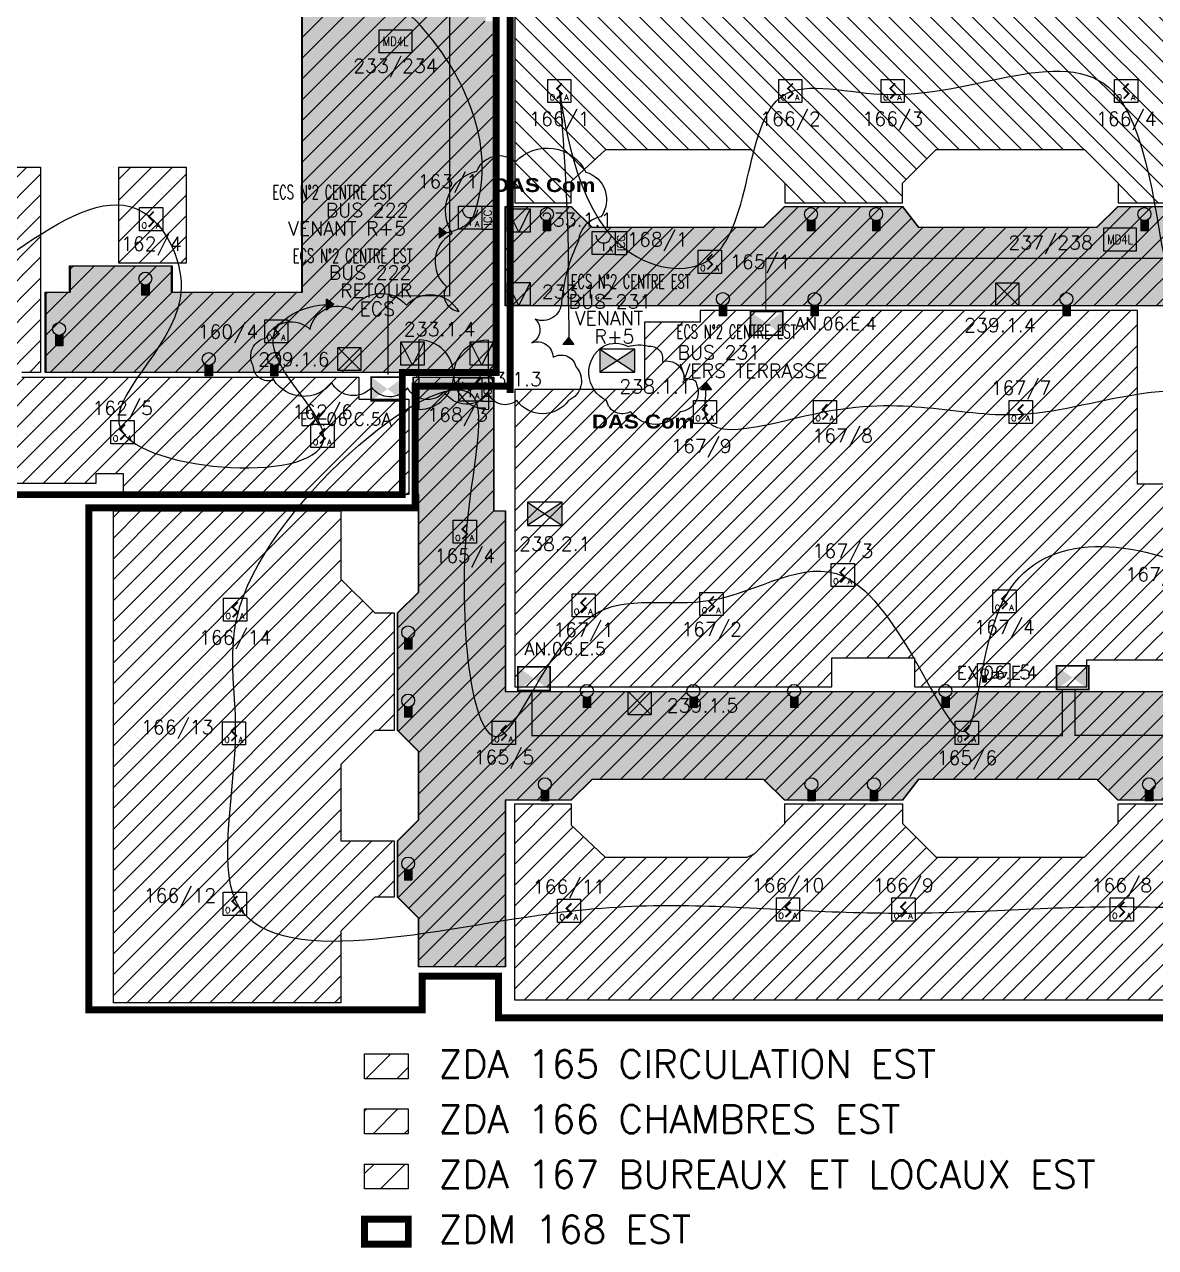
# Model space of a CAD drawing. Header units: millimetres. Extents: x 118.5 to 196.2, y -9.6 to 71.6.
# Drawn here: x 139.09 to 163.52, y -9.64 to 16.77 of the extents above; entities that cross this region are included whole.
import ezdxf
from ezdxf.enums import TextEntityAlignment as Align

# ---------------------------------------------------------------- set-up
doc = ezdxf.new("R2010")
doc.units = ezdxf.units.MM
doc.linetypes.add('CONTINU', pattern=[0])
doc.linetypes.add('SLD', pattern=[0])
for name, color, linetype in [('ATEIS MISE EN SECURITE', 7, 'Continuous'), ('ATEIS ZONES MES', 7, 'Continuous'), ('JCC-ADRESSAGE', 6, 'Continuous'), ('JCC-ALARME GENERALE SELECTIVE', 3, 'Continuous'), ('JCC-CCF', 6, 'Continuous'), ('JCC-DECLENCHEUR MANUEL AVEC ISOLATEUR', 5, 'Continuous'), ('JCC-ELEMENT DEPORTE_4 L DAS', 1, 'Continuous'), ('JCC-FILERIE SDI', 6, 'Continuous'), ('JCC-INDICATEUR ACTION', 1, 'Continuous'), ('JCC-LOCAUX', 4, 'Continuous'), ('JCC-OPTIQUE_A', 1, 'Continuous'), ('JCC-REPETITEUR ALARME', 1, 'Continuous'), ('JCC-UAE-SDI', 7, 'Continuous'), ('JCC-VENTOUSE_PCF', 1, 'Continuous'), ('JCC-ZONING ZDA-ZDM', 5, 'Continuous'), ('PORTES', 8, 'Continuous')]:
    doc.layers.add(name, color=color, linetype=linetype)
doc.layers.add('JCC-MD4L', color=1, linetype='Continuous', lineweight=0)
doc.styles.add('ARIAL', font='')
doc.styles.add('HELVL', font='ROMAND.SHX')
doc.styles.add('LOCAUX', font='romans.shx', dxfattribs={"width": 0.75})
doc.styles.get("Standard").update_dxf_attribs({"font": 'romans.shx'})
doc.styles.add('TEXTE', font='romans.shx')
doc.styles.get('ARIAL').set_extended_font_data('Arial Black')
pattern_1 = [(45, (127.22776, -4.50796), (-0.2245064, 0.2245064), [])]
pattern_2 = [(45, (101.84227, -43.20686), (-0.3367596, 0.3367596), [])]

# ---------------------------------------------------------------- blocks, each defined once
blk = doc.blocks.new('alarme générale selective')
at = {"layer": 'JCC-ALARME GENERALE SELECTIVE', "color": 0}
for p, q in [((2.5, -2.5), (-2.5, 2.5)), ((-2.5, -2.5), (2.5, 2.5))]:
    blk.add_line(p, q, dxfattribs=at)
blk.add_lwpolyline([(-2.5, 2.5), (2.5, 2.5), (2.5, -2.5), (-2.5, -2.5)], close=True, dxfattribs=at)
at = {"layer": 'JCC-ADRESSAGE', "style": 'TEXTE'}
blk.add_attdef('ADRESSE', text='', height=3, dxfattribs=at).set_placement((0, 5), align=Align.MIDDLE)
at = {"layer": 'JCC-LOCAUX', "style": 'LOCAUX', "width": 0.85, "flags": 8}
for p in [(0, 13.75), (0, 11.25), (0, 8.75)]:
    blk.add_attdef('PIECE', text='', height=1.75, dxfattribs=at).set_placement(p, align=Align.MIDDLE)
blk = doc.blocks.new('clapet coupe feu_Réarm élect')
at = {"layer": 'JCC-CCF'}
h = blk.add_hatch(color=0, dxfattribs=at)
h.paths.add_polyline_path([(-3.76, 2.5), (-3.76, -2.5), (0, 0)])
h.paths.add_polyline_path([(3.76, 2.5), (0, 0), (3.76, -2.5)])
at = {"layer": 'JCC-CCF', "color": 0}
for p, q in [((3.76, 2.5), (-3.76, -2.5)), ((-3.76, 2.5), (3.76, -2.5))]:
    blk.add_line(p, q, dxfattribs=at)
blk.add_lwpolyline([(3.76, 2.5), (-3.76, 2.5), (-3.76, -2.5), (3.76, -2.5)], close=True, dxfattribs=at)
at = {"layer": 'JCC-ADRESSAGE', "style": 'TEXTE'}
blk.add_attdef('ADRESSE', text='', height=3, dxfattribs=at).set_placement((0, 5), align=Align.MIDDLE)
at = {"layer": 'JCC-LOCAUX', "style": 'LOCAUX', "width": 0.85, "flags": 8}
for p in [(0, 13.75), (0, 11.25), (0, 8.75)]:
    blk.add_attdef('PIECE', text='', height=1.75, dxfattribs=at).set_placement(p, align=Align.MIDDLE)
blk = doc.blocks.new('ventouse PCF')
at = {"layer": 'JCC-VENTOUSE_PCF'}
blk.add_hatch(color=0, dxfattribs=at).paths.add_polyline_path([(0, -2.5), (2.5, 2.5), (-2.5, 2.5)])
at = {"layer": 'JCC-VENTOUSE_PCF', "color": 0}
for p, q in [((0, -2.5), (-2.5, 2.5)), ((2.5, 2.5), (0, -2.5))]:
    blk.add_line(p, q, dxfattribs=at)
blk.add_lwpolyline([(-2.5, 2.5), (2.5, 2.5), (2.5, -2.5), (-2.5, -2.5)], close=True, dxfattribs=at)
at = {"layer": 'JCC-ADRESSAGE', "style": 'TEXTE'}
blk.add_attdef('ADRESSE', text='', height=3, dxfattribs=at).set_placement((0, 5), align=Align.MIDDLE)
at = {"layer": 'JCC-LOCAUX', "style": 'LOCAUX', "width": 0.85, "flags": 8}
for p in [(0, 13.75), (0, 11.25), (0, 8.75)]:
    blk.add_attdef('PIECE', text='', height=1.75, dxfattribs=at).set_placement(p, align=Align.MIDDLE)
blk = doc.blocks.new('indicateur action')
at = {"layer": 'JCC-INDICATEUR ACTION'}
blk.add_hatch(color=0, dxfattribs=at).paths.add_polyline_path([(0.8, -0.05, -0.315344), (-0.8, -0.05), (-0.8, -2.5), (0.8, -2.5)])
at = {"layer": 'JCC-INDICATEUR ACTION', "color": 0}
for p, q in [((-0.8, -0.05), (-0.8, -2.5)), ((0.8, -2.5), (-0.8, -2.5)), ((0.8, -0.05), (0.8, -2.5))]:
    blk.add_line(p, q, dxfattribs=at)
blk.add_circle((0, 1.1), 1.4, dxfattribs=at)
at = {"layer": 'JCC-ADRESSAGE', "style": 'TEXTE'}
blk.add_attdef('ADRESSE', text='', height=3, dxfattribs=at).set_placement((0, 5), align=Align.MIDDLE)
at = {"layer": 'JCC-LOCAUX', "lineweight": 0, "style": 'LOCAUX', "width": 0.75, "flags": 8}
for p in [(0, 13.75), (0, 11.25), (0, 8.75)]:
    blk.add_attdef('PIECE', text='', height=1.75, dxfattribs=at).set_placement(p, align=Align.MIDDLE)
blk = doc.blocks.new('déclencheur manuel avec isolateur')
at = {"layer": 'JCC-DECLENCHEUR MANUEL AVEC ISOLATEUR', "color": 0}
for p, q in [((2.5, 2.5), (5.02, 2.5)), ((5.02, -2.5), (5.02, 2.5)), ((0, 0), (0, -1.66)), ((2.5, -2.5), (5.02, -2.5))]:
    blk.add_line(p, q, dxfattribs=at)
blk.add_lwpolyline([(-2.5, 2.5), (2.5, 2.5), (2.5, -2.5), (-2.5, -2.5)], close=True, dxfattribs=at)
blk.add_arc((0, 1.66), 1.66, 180, 0, dxfattribs=at)
at = {"layer": 'JCC-ADRESSAGE', "style": 'TEXTE'}
blk.add_attdef('ADRESSE', text='', height=3, dxfattribs=at).set_placement((0, 5), align=Align.MIDDLE)
at = {"layer": 'JCC-DECLENCHEUR MANUEL AVEC ISOLATEUR', "color": 0}
blk.add_text('ICC', height=1.668, rotation=90, dxfattribs=at).set_placement((3.76, 0), align=Align.MIDDLE_CENTER)
blk.add_text('A', height=1.25, dxfattribs=at).set_placement((1.5, -2), align=Align.CENTER)
at = {"layer": 'JCC-LOCAUX', "style": 'LOCAUX', "width": 0.85, "flags": 8}
for p in [(0, 13.75), (0, 11.25), (0, 8.75)]:
    blk.add_attdef('PIECE', text='', height=1.75, dxfattribs=at).set_placement(p, align=Align.MIDDLE)
blk = doc.blocks.new('optique_a')
at = {"layer": 'JCC-OPTIQUE_A', "color": 0}
blk.add_lwpolyline([(-2.5, 2.5), (2.5, 2.5), (2.5, -2.5), (-2.5, -2.5)], close=True, dxfattribs=at)
at = {"layer": 'JCC-OPTIQUE_A', "color": 0, "const_width": 0.385}
blk.add_lwpolyline([(0.54, 1.63), (-0.54, 0.54), (0.54, -0.54), (-0.54, -1.63)], dxfattribs=at)
at = {"layer": 'JCC-ADRESSAGE', "style": 'TEXTE'}
blk.add_attdef('ADRESSE', text='', height=3, dxfattribs=at).set_placement((0, 5), align=Align.MIDDLE)
at = {"layer": 'JCC-LOCAUX', "style": 'LOCAUX', "width": 0.85, "flags": 8}
for p in [(0, 13.75), (0, 11.25), (0, 8.75)]:
    blk.add_attdef('PIECE', text='', height=1.75, dxfattribs=at).set_placement(p, align=Align.MIDDLE)
at = {"layer": 'JCC-OPTIQUE_A', "color": 0}
for s, p in [('O', (-1.5, -2)), ('A', (1.5, -2))]:
    blk.add_text(s, height=1.25, dxfattribs=at).set_placement(p, align=Align.CENTER)
blk = doc.blocks.new('répétiteur alarme')
at = {"layer": 'JCC-REPETITEUR ALARME'}
blk.add_hatch(color=0, dxfattribs=at).paths.add_polyline_path([(-1.6, -0.09, -0.267949), (-2.4, -0.09), (-2.4, -1.4), (-1.6, -1.4)])
at = {"layer": 'JCC-REPETITEUR ALARME', "color": 0}
for p, q in [((0.94, 0.32), (2.8, 0.65)), ((2.8, 0.65), (2.15, -0.53)), ((-2.4, -0.09), (-2.4, -1.4)), ((-2.4, -1.4), (-1.6, -1.4)), ((-1.6, -0.09), (-1.6, -1.4)), ((2.15, -0.53), (0.94, -0.32))]:
    blk.add_line(p, q, dxfattribs=at)
for points in [[(-3.5, 2.5), (3.5, 2.5), (3.5, -2.5), (-3.5, -2.5)], [(-0.34, 0.64), (0.94, 0.64), (0.94, -0.64), (-0.34, -0.64)]]:
    blk.add_lwpolyline(points, close=True, dxfattribs=at)
blk.add_circle((-2, 0.6), 0.8, dxfattribs=at)
at = {"layer": 'JCC-ADRESSAGE', "style": 'TEXTE'}
blk.add_attdef('ADRESSE', text='', height=3, dxfattribs=at).set_placement((0, 5), align=Align.MIDDLE)
at = {"layer": 'JCC-LOCAUX', "style": 'LOCAUX', "width": 0.85, "flags": 8}
for p in [(0, 13.75), (0, 11.25), (0, 8.75)]:
    blk.add_attdef('PIECE', text='', height=1.75, dxfattribs=at).set_placement(p, align=Align.MIDDLE)
blk = doc.blocks.new('MD4L')
at = {"layer": 'JCC-ELEMENT DEPORTE_4 L DAS', "color": 0}
blk.add_lwpolyline([(-3.5, 2.5), (3.5, 2.5), (3.5, -2.5), (-3.5, -2.5)], close=True, dxfattribs=at)
at = {"layer": 'JCC-ADRESSAGE', "style": 'TEXTE'}
blk.add_attdef('ADRESSE', text='', height=3, dxfattribs=at).set_placement((0, 5), align=Align.MIDDLE)
at = {"layer": 'JCC-ELEMENT DEPORTE_4 L DAS', "color": 0, "width": 0.8}
blk.add_text('MD4L', height=2, dxfattribs=at).set_placement((0, 0), align=Align.MIDDLE_CENTER)
blk = doc.blocks.new("VOLETS D'AMENEE D'AIR DESENFUMAGE")
at = {"color": 3, "linetype": 'SLD', "const_width": 0.373}
blk.add_lwpolyline([(0, 5.12), (0, 0), (6.97, 0), (6.97, 5.12)], close=True, dxfattribs=at)
at = {"color": 3, "linetype": 'SLD'}
blk.add_solid([(0, 5.12), (0, 0), (6.97, 0), (6.97, 5.12)], dxfattribs=at)
blk = doc.blocks.new("VOLETS D'EXTRACTION DE DESENFUMAGE")
at = {"color": 1, "linetype": 'SLD', "const_width": 0.373}
blk.add_lwpolyline([(0, 5.12), (0, 0), (6.97, 0), (6.97, 5.12)], close=True, dxfattribs=at)
at = {"color": 1, "linetype": 'SLD'}
blk.add_solid([(0, 5.12), (0, 0), (6.97, 0), (6.97, 5.12)], dxfattribs=at)

msp = doc.modelspace()

# ---------------------------------------------------------------- hatches: boundary and pattern name
at = {"layer": 'ATEIS ZONES MES'}
h = msp.add_hatch(dxfattribs=at)
h.set_pattern_fill('DOTS', color=1, scale=0.1, style=0)
h.set_pattern_definition([(0, (154.57804, -4.50796), (0.079375, 0.15875), [0, -0.15875])])
h.paths.add_polyline_path([(132.906, 20.323), (134.646, 20.323), (134.646, 20.319), (134.746, 20.319), (134.746, 20.692), (138.166, 20.692), (142.441, 20.692), (142.441, 20.942), (143.991, 20.942), (144.564, 20.942), (148.671, 20.942), (148.671, 20.742), (149.146, 20.742), (149.146, 20.868), (149.219, 20.868), (149.216, 17.542), (149.046, 17.542), (149.046, 16.842), (149.246, 16.842), (149.246, 12.267), (149.246, 9.257), (139.557, 9.257), (139.557, 10.992), (140.082, 10.992), (140.082, 11.557), (142.274, 11.557), (142.276, 11.557), (142.276, 10.992), (145.096, 10.992), (145.096, 17.092), (134.596, 17.092), (134.596, 13.843), (132.906, 13.843)])
h = msp.add_hatch(dxfattribs=at)
h.set_pattern_fill('DOTS', color=3, scale=0.1, style=0)
h.set_pattern_definition([(0, (74.06433, -4.50796), (0.079375, 0.15875), [0, -0.15875])])
h.paths.add_polyline_path([(169.271, 13.637), (169.201, 13.637), (169.201, 6.276), (171.565, 6.277), (171.565, 4.597), (171.565, 4.567), (171.405, 4.567), (170.941, 4.067), (169.271, 4.067), (169.271, 0.067), (167.671, 0.067), (167.671, 0.467), (165.691, 0.467), (165.241, 0.017), (162.701, 0.017), (162.251, 0.467), (158.391, 0.467), (158.041, 0.017), (155.501, 0.017), (155.051, 0.467), (151.341, 0.467), (150.891, 0.017), (149.471, 0.017), (149.471, -3.583), (147.596, -3.583), (147.596, -2.528), (147.146, -2.078), (147.146, -0.858), (147.596, -0.408), (147.596, 1.067), (147.146, 1.522), (147.146, 4.062), (147.596, 4.512), (147.596, 6.617), (147.481, 6.617), (147.481, 9.157), (149.221, 9.157), (149.221, 6.267), (149.471, 6.267), (149.471, 2.367), (167.221, 2.367), (167.221, 10.692), (149.471, 10.692), (149.471, 12.842), (150.891, 12.842), (151.341, 12.392), (155.051, 12.392), (155.501, 12.842), (158.041, 12.842), (158.391, 12.392), (162.251, 12.392), (162.701, 12.842), (165.241, 12.842), (165.691, 12.392), (167.571, 12.392), (167.571, 15.817), (167.671, 15.817), (167.671, 16.267), (169.271, 16.267)])
at = {"layer": 'JCC-FILERIE SDI'}
for color, points in [(3, [(148.043, 12.389), (148.043, 12.153), (148.2, 12.271)]), (3, [(145.77, 10.72), (145.614, 10.838), (145.614, 10.602)]), (5, [(150.836, 10.013), (150.718, 9.857), (150.954, 9.857)]), (5, [(153.807, 9.039), (153.689, 8.882), (153.925, 8.882)])]:
    msp.add_hatch(color=color, dxfattribs=at).paths.add_polyline_path(points)
at = {"layer": 'JCC-ZONING ZDA-ZDM'}
h = msp.add_hatch(dxfattribs=at)
h.set_pattern_fill('ANSI31', color=201, scale=0.1, style=0)
h.set_pattern_definition(pattern_1)
edge = h.paths.add_edge_path()
edge.add_line((127.733, 20.868), (127.778, 20.868))
edge.add_line((127.778, 20.868), (127.778, 20.742))
edge.add_line((127.778, 20.742), (128.278, 20.742))
edge.add_line((128.278, 20.742), (128.278, 20.942))
edge.add_line((128.278, 20.942), (132.788, 20.942))
edge.add_line((132.788, 20.942), (132.788, 18.522))
edge.add_line((132.788, 18.522), (132.308, 18.522))
edge.add_line((132.308, 18.522), (132.308, 17.342))
edge.add_line((132.308, 17.342), (132.408, 17.342))
edge.add_line((132.408, 17.342), (132.408, 16.527))
edge.add_line((132.408, 16.527), (132.788, 16.527))
edge.add_line((132.788, 16.527), (132.788, 13.742))
edge.add_line((132.788, 13.742), (134.578, 13.743))
edge.add_line((134.578, 13.743), (134.578, 13.492))
edge.add_line((134.578, 13.492), (135.178, 13.492))
edge.add_line((135.178, 13.492), (135.178, 13.692))
edge.add_line((135.178, 13.692), (139.438, 13.692))
edge.add_line((139.438, 13.692), (139.438, 9.257))
edge.add_line((139.438, 9.257), (139.028, 9.257))
edge.add_line((139.028, 9.257), (139.028, 9.157))
edge.add_line((139.028, 9.157), (146.308, 9.157))
edge.add_line((146.308, 9.157), (146.308, 8.677))
edge.add_line((146.308, 8.677), (147.388, 8.677))
edge.add_line((147.388, 8.677), (147.388, 6.617))
edge.add_line((147.388, 6.617), (141.228, 6.617))
edge.add_line((141.228, 6.617), (141.228, 6.621))
edge.add_line((141.228, 6.621), (141.228, 7.067))
edge.add_line((141.228, 7.067), (140.628, 7.067))
edge.add_line((140.628, 7.067), (140.628, 6.855))
edge.add_line((140.628, 6.855), (133.628, 6.855))
edge.add_line((133.628, 6.855), (133.628, 7.142))
edge.add_line((133.628, 7.142), (133.428, 7.142))
edge.add_line((133.428, 7.142), (133.382, 7.142))
edge.add_line((133.382, 7.142), (131.678, 7.142))
edge.add_line((131.678, 7.142), (131.678, 6.742))
edge.add_line((131.678, 6.742), (127.733, 6.742))
edge.add_line((127.733, 6.742), (127.733, 20.868))
h = msp.add_hatch(dxfattribs=at)
h.set_pattern_fill('ANSI31', color=113, scale=0.1, style=0)
h.set_pattern_definition(pattern_1)
h.paths.add_polyline_path([(132.888, 20.323), (134.628, 20.323), (134.628, 20.319), (134.728, 20.319), (134.728, 20.692), (138.148, 20.692), (142.422, 20.692), (142.422, 20.942), (143.972, 20.942), (144.546, 20.942), (148.653, 20.942), (148.653, 20.742), (149.128, 20.742), (149.128, 20.868), (149.2, 20.868), (149.198, 17.542), (149.028, 17.542), (149.028, 16.842), (149.228, 16.842), (149.228, 12.267), (149.228, 9.257), (139.538, 9.257), (139.538, 10.992), (140.063, 10.992), (140.063, 11.557), (142.255, 11.557), (142.258, 11.557), (142.258, 10.992), (145.078, 10.992), (145.078, 17.092), (134.578, 17.092), (134.578, 13.843), (132.888, 13.843)])
h = msp.add_hatch(dxfattribs=at)
h.set_pattern_fill('ANSI31', color=174, scale=0.1, angle=180, style=0)
h.set_pattern_definition([(315, (127.24325, 17.36704), (-0.2245064, -0.2245064), [])])
h.paths.add_polyline_path([(149.737, 12.922), (150.898, 12.922), (150.898, 13.38), (150.98, 13.462), (151.643, 14.072), (154.778, 14.072), (154.86, 13.99), (155.508, 13.342), (155.508, 12.922), (158.047, 12.922), (158.047, 13.342), (158.777, 14.072), (161.978, 14.072), (162.708, 13.342), (162.708, 12.922), (165.248, 12.922), (165.248, 13.342), (165.978, 14.072), (167.478, 14.072), (167.478, 17.162), (149.678, 17.162), (149.678, 12.922)])
h = msp.add_hatch(dxfattribs=at)
h.set_pattern_fill('ANSI31', color=11, scale=0.1, style=0)
h.set_pattern_definition(pattern_1)
h.paths.add_polyline_path([(169.278, 13.637), (169.208, 13.637), (169.208, 6.276), (171.571, 6.277), (171.571, 4.597), (171.571, 4.567), (171.411, 4.567), (170.948, 4.067), (169.278, 4.067), (169.278, 0.067), (167.678, 0.067), (167.678, 0.467), (165.697, 0.467), (165.247, 0.017), (162.708, 0.017), (162.258, 0.467), (158.397, 0.467), (158.048, 0.017), (155.508, 0.017), (155.058, 0.467), (151.348, 0.467), (150.898, 0.017), (149.478, 0.017), (149.478, -3.583), (147.603, -3.583), (147.603, -2.528), (147.153, -2.078), (147.153, -0.858), (147.603, -0.408), (147.603, 1.067), (147.153, 1.522), (147.153, 4.062), (147.603, 4.512), (147.603, 6.617), (147.488, 6.617), (147.488, 9.157), (149.228, 9.157), (149.228, 6.267), (149.478, 6.267), (149.478, 2.367), (167.228, 2.367), (167.228, 10.692), (149.478, 10.692), (149.478, 12.842), (150.898, 12.842), (151.348, 12.392), (155.058, 12.392), (155.508, 12.842), (158.047, 12.842), (158.397, 12.392), (162.258, 12.392), (162.708, 12.842), (165.248, 12.842), (165.698, 12.392), (167.578, 12.392), (167.578, 15.817), (167.678, 15.817), (167.678, 16.267), (169.278, 16.267)])
h = msp.add_hatch(dxfattribs=at)
h.set_pattern_fill('ANSI31', color=201, scale=0.1, style=0)
h.set_pattern_definition(pattern_1)
h.paths.add_polyline_path([(141.123, 13.692), (142.578, 13.692), (142.578, 11.617), (141.123, 11.617)])
h = msp.add_hatch(dxfattribs=at)
h.set_pattern_fill('ANSI31', color=3, scale=0.1, style=0)
h.set_pattern_definition(pattern_1)
h.paths.add_polyline_path([(149.678, 2.467), (156.528, 2.467), (156.528, 3.092), (158.308, 3.092), (158.308, 2.467), (162.028, 2.467), (162.028, 3.047), (163.728, 3.047), (163.728, 3.092), (164.228, 3.092), (164.228, 2.467), (167.128, 2.467), (167.128, 10.592), (164.628, 10.592), (164.628, 6.842), (163.128, 6.842), (163.128, 10.592), (153.678, 10.592), (153.678, 10.342), (152.478, 10.342), (152.479, 8.889), (149.679, 8.889), (149.678, 5.742)])
h = msp.add_hatch(dxfattribs=at)
h.set_pattern_fill('ANSI31', color=174, scale=0.1, style=0)
h.set_pattern_definition(pattern_1)
h.paths.add_polyline_path([(141.008, 6.267), (145.923, 6.267), (145.923, 4.792), (146.653, 4.062), (147.073, 4.062), (147.073, 1.522), (146.653, 1.522), (146.57, 1.44), (145.923, 0.792), (145.923, -0.758), (145.923, -0.858), (147.073, -0.858), (147.073, -2.078), (146.653, -2.078), (145.923, -2.808), (145.923, -4.358), (141.008, -4.358)])
h = msp.add_hatch(dxfattribs=at)
h.set_pattern_fill('ANSI31', color=174, scale=0.1, style=0)
h.set_pattern_definition(pattern_1)
h.paths.add_polyline_path([(149.722, -0.063), (150.898, -0.063), (150.898, -0.521), (150.98, -0.603), (151.628, -1.213), (154.697, -1.213), (154.86, -1.131), (155.508, -0.483), (155.508, -0.063), (158.047, -0.063), (158.048, -0.483), (158.778, -1.213), (161.978, -1.213), (162.708, -0.483), (162.708, -0.063), (165.247, -0.063), (165.247, -0.483), (165.977, -1.213), (167.478, -1.213), (167.478, -4.303), (149.678, -4.303), (149.678, -0.063)])
h = msp.add_hatch(dxfattribs=at)
h.set_pattern_fill('ANSI31', color=11, scale=0.15, style=0)
h.set_pattern_definition(pattern_2)
h.paths.add_polyline_path([(146.432, -5.461), (147.378, -5.461), (147.378, -5.998), (146.432, -5.998)])
h = msp.add_hatch(dxfattribs=at)
h.set_pattern_fill('ANSI31', color=184, scale=0.15, style=0)
h.set_pattern_definition(pattern_2)
h.paths.add_polyline_path([(146.432, -6.651), (147.378, -6.651), (147.378, -7.188), (146.432, -7.188)])
h = msp.add_hatch(dxfattribs=at)
h.set_pattern_fill('ANSI31', color=3, scale=0.15, style=0)
h.set_pattern_definition(pattern_2)
h.paths.add_polyline_path([(146.432, -7.841), (147.378, -7.841), (147.378, -8.378), (146.432, -8.378)])

# ---------------------------------------------------------------- linework, layer by layer
at = {"color": 8}
msp.add_line((147.558, 9.257), (147.558, 9.157), dxfattribs=at)
at = {"layer": 'ATEIS MISE EN SECURITE', "color": 3, "linetype": 'CONTINU', "const_width": 0.025}
for points in [[(148.677, 19.003), (148.27, 19.003), (148.27, 10.912), (146.94, 10.912), (146.94, 9.208)], [(155.1, 10.59), (155.1, 11.719), (168.786, 11.719), (168.786, 13.309), (171.294, 13.309)], [(167.143, 3.965), (168.299, 3.965), (168.299, 1.42), (161.776, 1.42), (161.776, 2.394)], [(161.502, 2.412), (161.502, 1.411), (150.049, 1.411), (150.049, 2.402)]]:
    msp.add_lwpolyline(points, dxfattribs=at)
at = {"layer": 'ATEIS ZONES MES', "color": 1}
msp.add_lwpolyline([(149.246, 16.842), (149.246, 12.267), (149.246, 9.257), (139.557, 9.257), (139.557, 10.992), (140.082, 10.992), (140.082, 11.557), (142.274, 11.557), (142.276, 11.557), (142.276, 10.992), (145.096, 10.992), (145.096, 17.092)], dxfattribs=at)
at = {"layer": 'ATEIS ZONES MES', "color": 3}
for points in [[(167.221, 10.692), (149.471, 10.692), (149.471, 12.842), (150.891, 12.842), (151.341, 12.392), (155.051, 12.392), (155.501, 12.842), (158.041, 12.842), (158.391, 12.392), (162.251, 12.392), (162.701, 12.842), (165.241, 12.842)], [(165.241, 0.017), (162.701, 0.017), (162.251, 0.467), (158.391, 0.467), (158.041, 0.017), (155.501, 0.017), (155.051, 0.467), (151.341, 0.467), (150.891, 0.017), (149.471, 0.017), (149.471, -3.583), (147.596, -3.583), (147.596, -2.528), (147.146, -2.078), (147.146, -0.858), (147.596, -0.408), (147.596, 1.067), (147.146, 1.522), (147.146, 4.062), (147.596, 4.512), (147.596, 6.617), (147.481, 6.617), (147.481, 9.157), (149.221, 9.157), (149.221, 6.267), (149.471, 6.267), (149.471, 2.367), (167.221, 2.367)]]:
    msp.add_lwpolyline(points, dxfattribs=at)
at = {"layer": 'JCC-CCF'}
for points in [[(148.861, 13.606, -0.520567), (149.692, 13.808, -0.520567), (151.211, 13.585, -0.520567), (151.535, 12.614, 0.350922), (151.055, 12.1, 0.092493), (150.688, 10.777, -0.520567), (150.119, 10.407, -0.520567), (150.048, 9.895, -0.520567), (150.503, 9.583, -0.520567), (151.002, 9.369, -0.520567), (150.838, 8.653, -0.520567), (149.723, 8.653, -0.520567), (149.107, 8.806, -0.520567), (148.153, 8.834, -0.520567), (147.357, 8.925, -0.520567), (146.59, 8.934, -0.520567), (145.723, 9.035, -0.520567), (144.472, 9.096, -0.520567), (144.028, 9.398, -0.520567), (144.31, 10.003, -0.520567), (145.259, 10.184, -0.520567), (146.167, 10.608, -0.520567), (147.337, 10.708, -0.520567), (148.467, 10.567, -0.520567), (148.205, 11.112, -0.520567), (148.326, 12.261, -0.520567)], [(151.595, 9.824, -0.256377), (152.126, 9.816, -0.14771), (152.558, 9.823, -0.520567), (152.864, 9.495, -0.520567), (153.329, 9.088, -0.520567), (153.457, 9.103, -0.520567), (153.6, 9.006, -0.520567), (153.248, 8.409, -0.520567), (152.181, 8.409, -0.520567), (151.66, 8.649, -0.595958)]]:
    msp.add_lwpolyline(points, format="xyb", close=True, dxfattribs=at)
at = {"layer": 'JCC-FILERIE SDI', "color": 3}
for p, q in [((148.043, 12.389), (148.043, 12.153)), ((148.2, 12.271), (148.043, 12.389)), ((148.043, 12.389), (148.043, 12.153)), ((148.2, 12.271), (148.043, 12.389)), ((148.2, 12.271), (148.043, 12.153)), ((148.2, 12.271), (148.043, 12.153)), ((145.614, 10.602), (145.614, 10.838)), ((145.77, 10.72), (145.614, 10.838)), ((145.614, 10.602), (145.614, 10.838)), ((145.77, 10.72), (145.614, 10.838)), ((145.77, 10.72), (145.614, 10.602)), ((145.77, 10.72), (145.614, 10.602)), ((149.228, 10.717), (149.228, 10.767))]:
    msp.add_line(p, q, dxfattribs=at)
at = {"layer": 'JCC-FILERIE SDI', "color": 5}
for p, q in [((150.836, 10.013), (150.718, 9.857)), ((150.836, 10.013), (150.718, 9.857)), ((150.954, 9.857), (150.718, 9.857)), ((150.954, 9.857), (150.718, 9.857)), ((150.836, 10.013), (150.954, 9.857)), ((150.836, 10.013), (150.954, 9.857)), ((153.807, 9.039), (153.689, 8.882)), ((153.807, 9.039), (153.689, 8.882)), ((153.807, 9.039), (153.925, 8.882)), ((153.807, 9.039), (153.925, 8.882)), ((153.925, 8.882), (153.689, 8.882)), ((153.925, 8.882), (153.689, 8.882))]:
    msp.add_line(p, q, dxfattribs=at)
at = {"layer": 'JCC-FILERIE SDI', "color": 3}
msp.add_open_spline([(148.2, 12.271), (148.391, 12.315), (148.713, 12.433), (149.343, 14.162), (148.109, 16.483), (146.466, 17.807), (141.029, 17.049), (140.302, 21.022), (135.747, 17.862), (132.736, 19.502), (129.306, 19.274), (132.273, 18.152), (136.336, 18.593), (128.213, 16.286), (129.983, 9.235), (136.567, 9.023), (141.224, 14.469), (143.089, 10.32), (138.831, 7.259), (147.85, 6.685), (143.543, 9.987), (145.195, 10.72), (145.614, 10.72)], degree=3, knots=[1.866317, 1.866317, 1.866317, 1.866317, 2.499303, 2.694727, 7.612562, 10.175746, 13.514039, 16.20986, 17.947167, 25.967359, 26.198536, 27.853692, 30.854389, 35.829054, 40.914072, 46.736332, 52.711675, 54.502322, 57.599878, 61.986616, 64.492387, 65.749976, 65.749976, 65.749976, 65.749976], dxfattribs=at)
at = {"layer": 'JCC-FILERIE SDI', "color": 5, "start_tangent": (0, 1), "end_tangent": (0, 1)}
msp.add_spline([(150.852, 9.992), (150.832, 11.247), (150.837, 11.671), (150.653, 15.334), (151.845, 12.111), (153.806, 11.648), (155.475, 15.241), (157.77, 15.258), (162.801, 15.077), (163.775, 11.602), (165.06, 15.24), (168.424, 12.755), (168.899, 9.868), (169.574, 6.033), (170.758, 1.534), (164.939, -2.265), (163.038, -2.289), (158.053, -2.428), (155.642, -2.358), (150.704, -2.404), (143.649, -2.15), (143.649, 1.487), (143.741, 4.198), (148.793, 8.716), (148.627, 5.776), (149.375, 1.418), (151.353, 4.009), (153.919, 4.337), (156.778, 4.854), (159.411, 1.51), (160.234, 4.343), (164.621, 4.909), (168.386, 2.947), (165.85, 8.402), (160.662, 8.348), (156.376, 8.402), (153.784, 8.402), (153.807, 8.882)], degree=3, dxfattribs=at)
at = {"layer": 'JCC-ZONING ZDA-ZDM', "color": 17, "const_width": 0.15}
msp.add_lwpolyline([(149.427, 20.775), (149.608, 20.775), (149.608, 17.717), (149.277, 17.717), (149.277, 9.257), (147.249, 9.253), (147.249, 6.617), (127.202, 6.617), (127.202, 20.792), (132.487, 20.792), (132.487, 20.132), (134.796, 20.132), (134.796, 20.56), (142.272, 20.55), (142.313, 20.55), (142.313, 20.775), (149.608, 20.775)], dxfattribs=at)
at = {"layer": 'JCC-ZONING ZDA-ZDM', "color": 1, "const_width": 0.15}
msp.add_lwpolyline([(149.577, 17.542), (149.577, 8.81), (149.577, 8.961), (147.527, 8.961), (147.527, 6.332), (140.478, 6.332), (140.478, -4.508), (147.678, -4.508), (147.678, -3.783), (149.327, -3.783), (149.327, -4.683), (167.528, -4.683)], dxfattribs=at)
at = {"layer": 'JCC-ZONING ZDA-ZDM', "color": 113}
msp.add_lwpolyline([(149.228, 16.842), (149.228, 12.267), (149.228, 9.257), (139.538, 9.257), (139.538, 10.992), (140.063, 10.992), (140.063, 11.557), (142.255, 11.557), (142.258, 11.557), (142.258, 10.992), (145.078, 10.992), (145.078, 17.092)], dxfattribs=at)
at = {"layer": 'JCC-ZONING ZDA-ZDM', "color": 174}
for points in [[(149.737, 12.922), (150.898, 12.922), (150.898, 13.38), (150.98, 13.462), (151.643, 14.072), (154.778, 14.072), (154.86, 13.99), (155.508, 13.342), (155.508, 12.922), (158.047, 12.922), (158.047, 13.342), (158.777, 14.072), (161.978, 14.072), (162.708, 13.342), (162.708, 12.922), (165.248, 12.922), (165.248, 13.342), (165.978, 14.072), (167.478, 14.072), (167.478, 17.162), (149.678, 17.162), (149.678, 12.922), (149.737, 12.922)], [(141.008, 6.267), (145.923, 6.267), (145.923, 4.792), (146.653, 4.062), (147.073, 4.062), (147.073, 1.522), (146.653, 1.522), (146.57, 1.44), (145.923, 0.792), (145.923, -0.758), (145.923, -0.858), (147.073, -0.858), (147.073, -2.078), (146.653, -2.078), (145.923, -2.808), (145.923, -4.358), (141.008, -4.358), (141.008, 6.267)], [(149.722, -0.063), (150.898, -0.063), (150.898, -0.521), (150.98, -0.603), (151.628, -1.213), (154.697, -1.213), (154.86, -1.131), (155.508, -0.483), (155.508, -0.063), (158.047, -0.063), (158.048, -0.483), (158.778, -1.213), (161.978, -1.213), (162.708, -0.483), (162.708, -0.063), (165.247, -0.063), (165.247, -0.483), (165.977, -1.213), (167.478, -1.213), (167.478, -4.303), (149.678, -4.303), (149.678, -0.063), (149.722, -0.063)]]:
    msp.add_lwpolyline(points, dxfattribs=at)
at = {"layer": 'JCC-ZONING ZDA-ZDM', "color": 201}
for points in [[(135.178, 13.692), (139.438, 13.692), (139.438, 9.257), (139.028, 9.257)], [(139.028, 9.157), (146.308, 9.157), (146.308, 8.677), (147.388, 8.677), (147.388, 6.617), (141.228, 6.617), (141.228, 6.621), (141.228, 7.067), (140.628, 7.067), (140.628, 6.855), (133.628, 6.855)]]:
    msp.add_lwpolyline(points, dxfattribs=at)
msp.add_lwpolyline([(141.123, 13.692), (142.578, 13.692), (142.578, 11.617), (141.123, 11.617)], close=True, dxfattribs=at)
at = {"layer": 'JCC-ZONING ZDA-ZDM', "color": 11}
for points in [[(167.228, 10.692), (149.478, 10.692), (149.478, 12.842), (150.898, 12.842), (151.348, 12.392), (155.058, 12.392), (155.508, 12.842), (158.047, 12.842), (158.397, 12.392), (162.258, 12.392), (162.708, 12.842), (165.248, 12.842)], [(165.247, 0.017), (162.708, 0.017), (162.258, 0.467), (158.397, 0.467), (158.048, 0.017), (155.508, 0.017), (155.058, 0.467), (151.348, 0.467), (150.898, 0.017), (149.478, 0.017), (149.478, -3.583), (147.603, -3.583), (147.603, -2.528), (147.153, -2.078), (147.153, -0.858), (147.603, -0.408), (147.603, 1.067), (147.153, 1.522), (147.153, 4.062), (147.603, 4.512), (147.603, 6.617), (147.488, 6.617), (147.488, 9.157), (149.228, 9.157), (149.228, 6.267), (149.478, 6.267), (149.478, 2.367), (167.228, 2.367)]]:
    msp.add_lwpolyline(points, dxfattribs=at)
at = {"layer": 'JCC-ZONING ZDA-ZDM', "color": 3}
for points in [[(164.628, 6.842), (163.128, 6.842), (163.128, 10.592), (153.678, 10.592), (153.678, 10.342), (152.478, 10.342), (152.479, 8.889), (149.679, 8.889), (149.678, 5.742), (149.678, 5.742), (149.678, 2.467)], [(149.678, 2.467), (156.528, 2.467), (156.528, 3.092), (158.308, 3.092), (158.308, 2.467), (162.028, 2.467), (162.028, 3.047), (163.728, 3.047)]]:
    msp.add_lwpolyline(points, dxfattribs=at)
at = {"layer": 'JCC-ZONING ZDA-ZDM', "color": 11}
msp.add_lwpolyline([(146.432, -5.461), (147.378, -5.461), (147.378, -5.998), (146.432, -5.998)], close=True, dxfattribs=at)
at = {"layer": 'JCC-ZONING ZDA-ZDM', "color": 184}
msp.add_lwpolyline([(146.432, -6.651), (147.378, -6.651), (147.378, -7.188), (146.432, -7.188)], close=True, dxfattribs=at)
at = {"layer": 'JCC-ZONING ZDA-ZDM', "color": 3}
msp.add_lwpolyline([(146.432, -7.841), (147.378, -7.841), (147.378, -8.378), (146.432, -8.378)], close=True, dxfattribs=at)
at = {"layer": 'JCC-ZONING ZDA-ZDM', "color": 1, "const_width": 0.15}
msp.add_lwpolyline([(146.432, -9.032), (147.378, -9.032), (147.378, -9.569), (146.432, -9.569)], close=True, dxfattribs=at)
at = {"layer": 'PORTES'}
for p, q in [((147.608, 9.257), (147.609, 9.957)), ((149.108, 9.256), (149.109, 9.956)), ((147.608, 9.257), (147.558, 9.257)), ((147.608, 9.157), (147.608, 9.257)), ((149.108, 9.157), (149.108, 9.257)), ((149.108, 9.257), (149.158, 9.257)), ((149.158, 9.257), (149.158, 9.157)), ((147.558, 9.157), (147.608, 9.157)), ((147.608, 9.157), (147.607, 8.457)), ((149.108, 9.156), (149.107, 8.456)), ((149.158, 9.157), (149.108, 9.157))]:
    msp.add_line(p, q, dxfattribs=at)
for centre, start, end in [((147.608, 9.207), 269.9383, 89.9383), ((149.108, 9.206), 89.9383, 269.9383)]:
    msp.add_arc(centre, 0.75, start, end, dxfattribs=at)

# ---------------------------------------------------------------- block references
at = {"layer": 'ATEIS MISE EN SECURITE', "linetype": 'Continuous', "xscale": 0.1, "yscale": 0.1, "zscale": 0.1, "rotation": 180}
for p in [(155.465, 10.572), (150.44, 2.901)]:
    msp.add_blockref("VOLETS D'AMENEE D'AIR DESENFUMAGE", p, dxfattribs=at)
at = {"layer": 'ATEIS MISE EN SECURITE', "linetype": 'Continuous', "xscale": 0.1, "yscale": 0.1, "zscale": 0.1}
for p in [(146.578, 8.643), (161.375, 2.406)]:
    msp.add_blockref("VOLETS D'EXTRACTION DE DESENFUMAGE", p, dxfattribs=at)
at = {"layer": 'JCC-ALARME GENERALE SELECTIVE', "lineweight": 0}
ref = msp.add_blockref('alarme générale selective', (160.316, 10.944), dxfattribs=dict(at, xscale=0.1000000000000014, yscale=0.1000000000000014))
ref.add_attrib('ADRESSE', '239.1.4', dxfattribs={"layer": 'JCC-ADRESSAGE', "height": 0.3, "style": 'TEXTE'}).set_placement((160.154, 10.279), align=Align.MIDDLE)
ref = msp.add_blockref('alarme générale selective', (146.105, 9.547), dxfattribs=dict(at, xscale=0.1000000000000014, yscale=0.1000000000000014))
ref.add_attrib('ADRESSE', '239.1.6', dxfattribs={"layer": 'JCC-ADRESSAGE', "height": 0.3, "style": 'TEXTE'}).set_placement((144.906, 9.54), align=Align.MIDDLE)
ref = msp.add_blockref('alarme générale selective', (152.373, 2.114), dxfattribs=dict(at, xscale=0.1000000000000014, yscale=0.1000000000000014))
ref.add_attrib('ADRESSE', '239.1.5', dxfattribs={"layer": 'JCC-ADRESSAGE', "height": 0.3, "style": 'TEXTE'}).set_placement((153.731, 2.062), align=Align.MIDDLE)
at = {"layer": 'JCC-CCF', "lineweight": 0}
ref = msp.add_blockref('clapet coupe feu_Réarm élect', (151.893, 9.511), dxfattribs=dict(at, xscale=0.09999999999999432, yscale=0.09999999999999432))
ref.add_attrib('ADRESSE', '238.1.1', dxfattribs={"layer": 'JCC-ADRESSAGE', "height": 0.3, "style": 'TEXTE'}).set_placement((152.707, 8.953), align=Align.MIDDLE)
ref = msp.add_blockref('clapet coupe feu_Réarm élect', (150.326, 6.204), dxfattribs=dict(at, xscale=0.09999999999999432, yscale=0.09999999999999432))
ref.add_attrib('ADRESSE', '238.2.1', dxfattribs={"layer": 'JCC-ADRESSAGE', "height": 0.3, "style": 'TEXTE'}).set_placement((150.543, 5.554), align=Align.MIDDLE)
at = {"layer": 'JCC-DECLENCHEUR MANUEL AVEC ISOLATEUR'}
ref = msp.add_blockref('déclencheur manuel avec isolateur', (148.713, 12.599), dxfattribs=dict(at, xscale=0.1000000000000014, yscale=0.1000000000000014))
ref.add_attrib('ADRESSE', '163/1', dxfattribs={"layer": 'JCC-ADRESSAGE', "height": 0.3, "style": 'TEXTE'}).set_placement((148.231, 13.362), align=Align.MIDDLE)
ref = msp.add_blockref('déclencheur manuel avec isolateur', (151.595, 12.052), dxfattribs=dict(at, xscale=0.1000000000000014, yscale=0.1000000000000014))
ref.add_attrib('ADRESSE', '168/1', dxfattribs={"layer": 'JCC-ADRESSAGE', "height": 0.3, "style": 'TEXTE'}).set_placement((152.758, 12.107), align=Align.MIDDLE)
ref = msp.add_blockref('déclencheur manuel avec isolateur', (148.717, 8.887), dxfattribs=dict(at, xscale=0.1000000000000014, yscale=0.1000000000000014))
ref.add_attrib('ADRESSE', '168/3', dxfattribs={"layer": 'JCC-ADRESSAGE', "height": 0.3, "style": 'TEXTE'}).set_placement((148.439, 8.322), align=Align.MIDDLE)
at = {"layer": 'JCC-INDICATEUR ACTION', "lineweight": 0, "xscale": 0.1000000000000014, "yscale": 0.1000000000000014}
for p in [(150.371, 12.565), (156.074, 12.565), (157.481, 12.565), (163.275, 12.565), (141.698, 11.173), (154.171, 10.731), (156.151, 10.731), (161.59, 10.731), (139.835, 10.084), (143.067, 9.436), (144.481, 9.436), (147.375, 3.533), (151.235, 2.267), (153.536, 2.267), (155.709, 2.267), (158.977, 2.267), (147.375, 2.059), (150.326, 0.251), (156.084, 0.251), (157.433, 0.251), (163.374, 0.251), (147.375, -1.461)]:
    msp.add_blockref('indicateur action', p, dxfattribs=at)
at = {"layer": 'JCC-MD4L', "lineweight": 0}
ref = msp.add_blockref('MD4L', (147.101, 16.407), dxfattribs=dict(at, xscale=0.1000000000000014, yscale=0.1000000000000014))
ref.add_attrib('ADRESSE', '233/234', dxfattribs={"layer": 'JCC-ADRESSAGE', "height": 0.3, "style": 'TEXTE'}).set_placement((147.101, 15.858), align=Align.MIDDLE)
ref = msp.add_blockref('MD4L', (162.75, 12.129), dxfattribs=dict(at, xscale=0.1000000000000014, yscale=0.1000000000000014))
ref.add_attrib('ADRESSE', '237/238', dxfattribs={"layer": 'JCC-ADRESSAGE', "height": 0.3, "style": 'TEXTE'}).set_placement((161.249, 12.038), align=Align.MIDDLE)
at = {"layer": 'JCC-OPTIQUE_A', "lineweight": 0}
ref = msp.add_blockref('optique_a', (150.641, 15.334), dxfattribs=dict(at, xscale=0.1000000000000014, yscale=0.1000000000000014))
ref.add_attrib('ADRESSE', '166/1', dxfattribs={"layer": 'JCC-ADRESSAGE', "height": 0.3, "style": 'TEXTE'}).set_placement((150.641, 14.714), align=Align.MIDDLE)
ref = msp.add_blockref('optique_a', (155.629, 15.334), dxfattribs=dict(at, xscale=0.1000000000000014, yscale=0.1000000000000014))
ref.add_attrib('ADRESSE', '166/2', dxfattribs={"layer": 'JCC-ADRESSAGE', "height": 0.3, "style": 'TEXTE'}).set_placement((155.629, 14.714), align=Align.MIDDLE)
ref = msp.add_blockref('optique_a', (157.839, 15.334), dxfattribs=dict(at, xscale=0.1000000000000014, yscale=0.1000000000000014))
ref.add_attrib('ADRESSE', '166/3', dxfattribs={"layer": 'JCC-ADRESSAGE', "height": 0.3, "style": 'TEXTE'}).set_placement((157.839, 14.714), align=Align.MIDDLE)
ref = msp.add_blockref('optique_a', (162.882, 15.334), dxfattribs=dict(at, xscale=0.1000000000000014, yscale=0.1000000000000014))
ref.add_attrib('ADRESSE', '166/4', dxfattribs={"layer": 'JCC-ADRESSAGE', "height": 0.3, "style": 'TEXTE'}).set_placement((162.882, 14.714), align=Align.MIDDLE)
ref = msp.add_blockref('optique_a', (141.825, 12.566), dxfattribs=dict(at, xscale=0.1000000000000014, yscale=0.1000000000000014))
ref.add_attrib('ADRESSE', '162/4', dxfattribs={"layer": 'JCC-ADRESSAGE', "height": 0.3, "style": 'TEXTE'}).set_placement((141.825, 12.012), align=Align.MIDDLE)
ref = msp.add_blockref('optique_a', (153.89, 11.645), dxfattribs=dict(at, xscale=0.09999999999999432, yscale=0.09999999999999432))
ref.add_attrib('ADRESSE', '165/1', dxfattribs={"layer": 'JCC-ADRESSAGE', "height": 0.3, "style": 'TEXTE'}).set_placement((154.979, 11.626), align=Align.MIDDLE)
ref = msp.add_blockref('optique_a', (144.529, 10.146), dxfattribs=dict(at, xscale=0.09999999999999432, yscale=0.09999999999999432))
ref.add_attrib('ADRESSE', '160/4', dxfattribs={"layer": 'JCC-ADRESSAGE', "height": 0.3, "style": 'TEXTE'}).set_placement((143.48, 10.115), align=Align.MIDDLE)
at = {"layer": 'JCC-OPTIQUE_A', "lineweight": 0, "xscale": 0.1000000000000014, "yscale": 0.1000000000000014}
for p, values in [((160.607, 8.402), {'ADRESSE': '167/7'}), ((141.207, 7.966), {'ADRESSE': '162/5'}), ((145.526, 7.886), {'ADRESSE': '162/6'}), ((156.761, 4.883), {'ADRESSE': '167/3'}), ((150.848, -2.371), {'ADRESSE': '166/11'}), ((155.578, -2.342), {'ADRESSE': '166/10'}), ((158.071, -2.342), {'ADRESSE': '166/9'}), ((162.786, -2.342), {'ADRESSE': '166/8'})]:
    msp.add_blockref('optique_a', p, dxfattribs=at).add_auto_attribs(values)
at = {"layer": 'JCC-OPTIQUE_A', "lineweight": 0}
ref = msp.add_blockref('optique_a', (153.784, 8.402), dxfattribs=dict(at, xscale=0.1000000000000014, yscale=0.1000000000000014))
ref.add_attrib('ADRESSE', '167/9', dxfattribs={"layer": 'JCC-ADRESSAGE', "height": 0.3, "style": 'TEXTE'}).set_placement((153.708, 7.647), align=Align.MIDDLE)
ref = msp.add_blockref('optique_a', (156.376, 8.402), dxfattribs=dict(at, xscale=0.1000000000000014, yscale=0.1000000000000014))
ref.add_attrib('ADRESSE', '167/8', dxfattribs={"layer": 'JCC-ADRESSAGE', "height": 0.3, "style": 'TEXTE'}).set_placement((156.757, 7.87), align=Align.MIDDLE)
ref = msp.add_blockref('optique_a', (148.598, 5.819), dxfattribs=dict(at, xscale=0.09999999999999432, yscale=0.09999999999999432))
ref.add_attrib('ADRESSE', '165/4', dxfattribs={"layer": 'JCC-ADRESSAGE', "height": 0.3, "style": 'TEXTE'}).set_placement((148.598, 5.272), align=Align.MIDDLE)
ref = msp.add_blockref('optique_a', (164.625, 4.94), dxfattribs=dict(at, xscale=0.1000000000000014, yscale=0.1000000000000014))
ref.add_attrib('ADRESSE', '167/5', dxfattribs={"layer": 'JCC-ADRESSAGE', "height": 0.3, "style": 'TEXTE'}).set_placement((163.518, 4.875), align=Align.MIDDLE)
ref = msp.add_blockref('optique_a', (153.926, 4.257), dxfattribs=dict(at, xscale=0.1000000000000014, yscale=0.1000000000000014))
ref.add_attrib('ADRESSE', '167/2', dxfattribs={"layer": 'JCC-ADRESSAGE', "height": 0.3, "style": 'TEXTE'}).set_placement((153.926, 3.69), align=Align.MIDDLE)
ref = msp.add_blockref('optique_a', (160.252, 4.314), dxfattribs=dict(at, xscale=0.1000000000000014, yscale=0.1000000000000014))
ref.add_attrib('ADRESSE', '167/4', dxfattribs={"layer": 'JCC-ADRESSAGE', "height": 0.3, "style": 'TEXTE'}).set_placement((160.252, 3.735), align=Align.MIDDLE)
ref = msp.add_blockref('optique_a', (143.638, 4.132), dxfattribs=dict(at, xscale=0.1000000000000014, yscale=0.1000000000000014))
ref.add_attrib('ADRESSE', '166/14', dxfattribs={"layer": 'JCC-ADRESSAGE', "height": 0.3, "style": 'TEXTE'}).set_placement((143.638, 3.51), align=Align.MIDDLE)
ref = msp.add_blockref('optique_a', (151.163, 4.228), dxfattribs=dict(at, xscale=0.1000000000000014, yscale=0.1000000000000014))
ref.add_attrib('ADRESSE', '167/1', dxfattribs={"layer": 'JCC-ADRESSAGE', "height": 0.3, "style": 'TEXTE'}).set_placement((151.163, 3.675), align=Align.MIDDLE)
ref = msp.add_blockref('optique_a', (143.612, 1.46), dxfattribs=dict(at, xscale=0.1000000000000014, yscale=0.1000000000000014))
ref.add_attrib('ADRESSE', '166/13', dxfattribs={"layer": 'JCC-ADRESSAGE', "height": 0.3, "style": 'TEXTE'}).set_placement((142.387, 1.573), align=Align.MIDDLE)
ref = msp.add_blockref('optique_a', (149.441, 1.472), dxfattribs=dict(at, xscale=0.09999999999999432, yscale=0.09999999999999432))
ref.add_attrib('ADRESSE', '165/5', dxfattribs={"layer": 'JCC-ADRESSAGE', "height": 0.3, "style": 'TEXTE'}).set_placement((149.441, 0.925), align=Align.MIDDLE)
ref = msp.add_blockref('optique_a', (159.441, 1.472), dxfattribs=dict(at, xscale=0.09999999999999432, yscale=0.09999999999999432))
ref.add_attrib('ADRESSE', '165/6', dxfattribs={"layer": 'JCC-ADRESSAGE', "height": 0.3, "style": 'TEXTE'}).set_placement((159.441, 0.91), align=Align.MIDDLE)
ref = msp.add_blockref('optique_a', (143.63, -2.219), dxfattribs=dict(at, xscale=0.1000000000000014, yscale=0.1000000000000014))
ref.add_attrib('ADRESSE', '166/12', dxfattribs={"layer": 'JCC-ADRESSAGE', "height": 0.3, "style": 'TEXTE'}).set_placement((142.446, -2.064), align=Align.MIDDLE)
at = {"layer": 'JCC-REPETITEUR ALARME'}
ref = msp.add_blockref('répétiteur alarme', (160.021, 2.717), dxfattribs=dict(at, xscale=0.09999999999999432, yscale=0.09999999999999432, zscale=0.09999999999999432))
ref.add_attrib('ADRESSE', '5', dxfattribs={"layer": 'JCC-ADRESSAGE', "height": 0.3, "style": 'TEXTE'}).set_placement((160.699, 2.782), align=Align.MIDDLE)
at = {"layer": 'JCC-VENTOUSE_PCF', "lineweight": 0}
ref = msp.add_blockref('ventouse PCF', (149.762, 12.538), dxfattribs=dict(at, xscale=0.1000000000000014, yscale=0.1000000000000014))
ref.add_attrib('ADRESSE', '233.1.1', dxfattribs={"layer": 'JCC-ADRESSAGE', "height": 0.3, "style": 'TEXTE'}).set_placement((151.014, 12.556), align=Align.MIDDLE)
ref = msp.add_blockref('ventouse PCF', (149.762, 10.951), dxfattribs=dict(at, xscale=0.1000000000000014, yscale=0.1000000000000014))
ref.add_attrib('ADRESSE', '233.1.2', dxfattribs={"layer": 'JCC-ADRESSAGE', "height": 0.3, "style": 'TEXTE'}).set_placement((151.033, 11), align=Align.MIDDLE)
ref = msp.add_blockref('ventouse PCF', (147.468, 9.666), dxfattribs=dict(at, xscale=0.1000000000000014, yscale=0.1000000000000014))
ref.add_attrib('ADRESSE', '233.1.4', dxfattribs={"layer": 'JCC-ADRESSAGE', "height": 0.3, "style": 'TEXTE'}).set_placement((148.053, 10.191), align=Align.MIDDLE)
ref = msp.add_blockref('ventouse PCF', (148.964, 9.666), dxfattribs=dict(at, xscale=0.1000000000000014, yscale=0.1000000000000014))
ref.add_attrib('ADRESSE', '233.1.3', dxfattribs={"layer": 'JCC-ADRESSAGE', "height": 0.3, "style": 'TEXTE'}).set_placement((149.491, 9.11), align=Align.MIDDLE)

# ---------------------------------------------------------------- texts
at = {"layer": 'ATEIS MISE EN SECURITE', "color": 0, "style": 'HELVL'}
for s, p in [('AN.06.E.4', (155.736, 10.174)), ('EX.06.C.5A', (145.03, 8.109)), ('AN.06.E.5', (149.886, 3.149)), ('EX.06.E.4', (159.219, 2.634))]:
    msp.add_text(s, height=0.2749, dxfattribs=at).set_placement(p)
at = {"layer": 'JCC-CCF', "lineweight": 0, "char_height": 0.3, "width": 20.85784, "attachment_point": 1, "style": 'ARIAL'}
for insert in [(149.206, 13.452), (151.342, 8.346)]:
    msp.add_mtext('DAS Com', dxfattribs=dict(at, insert=insert))
at = {"layer": 'JCC-FILERIE SDI', "color": 3}
for s, p in [('BUS 222', (145.595, 12.61)), ('VENANT R+5', (144.78, 12.216)), ('BUS 222', (145.658, 11.267)), ('RETOUR', (145.905, 10.873)), ('ECS', (146.32, 10.479))]:
    msp.add_text(s, height=0.3, dxfattribs=at).set_placement(p)
at = {"layer": 'JCC-FILERIE SDI', "color": 5}
for s, p in [('BUS 231', (150.838, 10.639)), ('VENANT', (150.973, 10.278)), ('R+5', (151.398, 9.884)), ('BUS 231', (153.192, 9.535)), ('VERS TERRASSE', (153.236, 9.141))]:
    msp.add_text(s, height=0.3, dxfattribs=at).set_placement(p)
at = {"layer": 'JCC-UAE-SDI', "color": 3, "width": 0.6}
for p in [(144.444, 13.001), (144.883, 11.627)]:
    msp.add_text('ECS N°2 CENTRE EST', height=0.3, dxfattribs=at).set_placement(p)
at = {"layer": 'JCC-UAE-SDI', "color": 5, "width": 0.6}
for p in [(150.885, 11.068), (153.171, 9.987)]:
    msp.add_text('ECS N°2 CENTRE EST', height=0.3, dxfattribs=at).set_placement(p)
at = {"layer": 'JCC-ZONING ZDA-ZDM', "color": 11, "insert": (148.029, -5.38), "char_height": 0.6, "width": 18.5478, "attachment_point": 1}
msp.add_mtext('ZDA 165 CIRCULATION EST', dxfattribs=at)
at = {"layer": 'JCC-ZONING ZDA-ZDM', "color": 184, "insert": (148.029, -6.571), "char_height": 0.6, "width": 18.5478, "attachment_point": 1}
msp.add_mtext('ZDA 166 CHAMBRES EST', dxfattribs=at)
at = {"layer": 'JCC-ZONING ZDA-ZDM', "color": 3, "insert": (148.029, -7.761), "char_height": 0.6, "width": 18.5478, "attachment_point": 1}
msp.add_mtext('ZDA 167 BUREAUX ET LOCAUX EST', dxfattribs=at)
at = {"layer": 'JCC-ZONING ZDA-ZDM', "color": 1, "insert": (148.029, -8.951), "char_height": 0.6, "width": 13.81397, "attachment_point": 1}
msp.add_mtext('ZDM 168 EST', dxfattribs=at)

doc.saveas('drawing.dxf')
